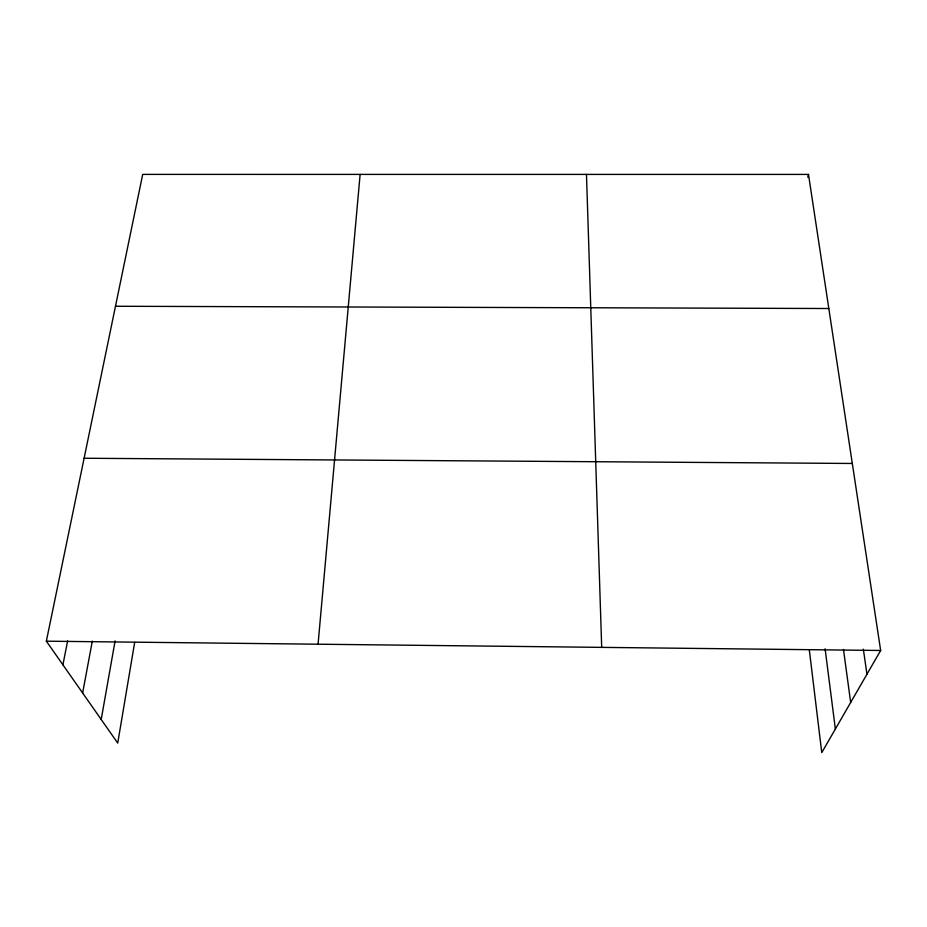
<?xml version="1.0" encoding="UTF-8"?>
<svg xmlns="http://www.w3.org/2000/svg" width="927" height="927" viewBox="0 0 927 927"><rect width="100%" height="100%" fill="white"/><g stroke="black" fill="none" stroke-linecap="round" stroke-linejoin="round"><path stroke-width="1.39" d="M318.065 644.207L360.116 174.403M134.682 642.365L117.729 743.083L46.35 641.183L142.7 174.392L808.495 174.415L880.65 650.476L821.762 752.608L809.317 649.885M101.205 719.479L115.099 640.881M82.63 692.979L92.329 641.067M62.909 664.833L67.636 640.881M807.765 177.173L808.495 174.415M115.481 306.258L828.819 308.517M84.102 458.251L852.307 463.465M46.35 641.183L880.65 650.476M863.35 649.213L866.954 674.23M843.466 649.421L850.673 702.469M825.1 648.773L835.366 729.016M586.478 174.415L601.693 647.37"/></g></svg>
